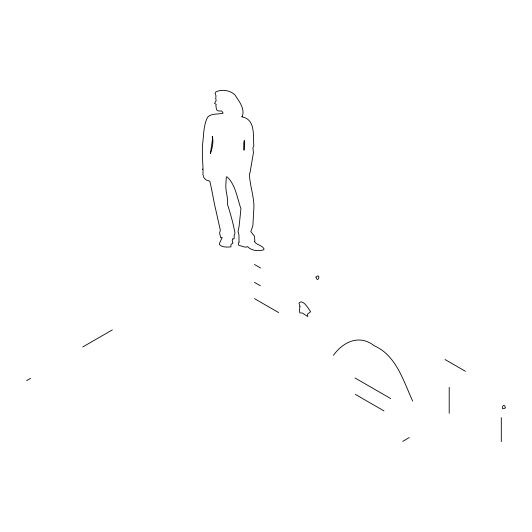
<?xml version="1.0" encoding="UTF-8"?>
<svg xmlns="http://www.w3.org/2000/svg" width="532" height="532" viewBox="0 0 532 532"><rect width="100%" height="100%" fill="white"/><g stroke="black" fill="none" stroke-linecap="round" stroke-linejoin="round"><path stroke-width="0.8" d="M239.028 242.053L238.948 235.011L238.037 231.413L239.087 226.466L240.943 208.763C237.132 198.037 235.796 185.362 227.277 176.99L226.319 176.937L225.801 185.449C225.601 191.892 228.314 198.03 227.523 204.468C230.496 213.784 233.209 223.28 234.978 233.076L234.14 235.683L234.166 238.542L233.668 239.107L232.703 238.582L232.231 240.663L232.923 243.27L231.048 244.288L230.908 246.848C227.157 247.22 222.329 247.526 219.51 244.693L219.51 243.397L222.19 237.398L220.753 237.771L219.576 232.963L220.348 230.29L215.945 210.586C213.571 200.91 212.228 190.988 209.814 181.199L206.19 179.989L204.002 177.921L202.958 174.676L203.071 169.555L202.645 169.635L202.453 168.97L203.038 168.83C202.685 161.03 202.094 152.83 202.479 144.977C203.829 135.766 203.237 125.798 207.573 117.266C211.423 112.997 218.16 114.619 223.174 113.156L221.751 111.042L218.26 110.929L217.003 110.244L216.444 109.213L215.879 105.649L216.238 104.385L214.542 103.381L216.178 100.595L215.759 98.839L215.959 95.733L215.088 93.393L215.906 91.87C221.937 89.017 229.678 90.24 234.712 94.616C238.888 100.947 245.259 108.701 242.213 116.654L241.634 116.794C255.932 119.248 252.8 135.52 253.864 146.167L252.913 147.544L253.445 152.637L250.027 172.701L249.435 173.745C249.628 185.914 254.815 197.698 253.771 209.98L252.86 225.774L250.825 231.633L254.469 236.181L254.881 241.109L254.276 241.335C256.397 245.239 262.229 244.973 264.005 248.876L263.839 249.767C258.459 251.363 251.563 250.905 247.593 246.622L246.203 247.141L244.241 246.954L238.722 245.252L238.263 244.188L239.014 242.067M315.915 277.179C318.076 284.155 321.255 272.464 315.968 277.039M505.314 407.758C504.203 400.982 499.189 411.475 505.181 408.044M333.431 355.349C343.313 341.531 359.612 334.176 374.116 345.707C396.22 355.263 403.456 381.052 412.666 401.088M82.699 347.004L112.358 329.88M26.6 380.613L30.603 378.305M402.717 441.367L409.254 437.59M444.998 359.492L465.453 371.303M254.476 264.484L260.627 268.035M254.476 282.372L260.381 285.777M254.476 298.632L278.635 312.577M355.043 377.986L390.721 398.588M355.349 394.385L383.964 410.904M501.304 417.6L501.304 441.627M449.201 387.402L449.201 413.278M244.361 144.059L244.028 150.184L243.822 143.54L244.268 140.521L244.361 144.059M299.948 306.485L299.356 310.349L299.822 312.836L302.449 313.102L307.822 316.533L307.556 314.126L310.588 311.739C308.999 309.398 302.622 298.166 299.017 303.134L299.948 306.485M212.454 139.597L210.399 153.588C212.261 148.062 213.798 142.111 212.295 136.298L212.454 139.597"/></g></svg>
